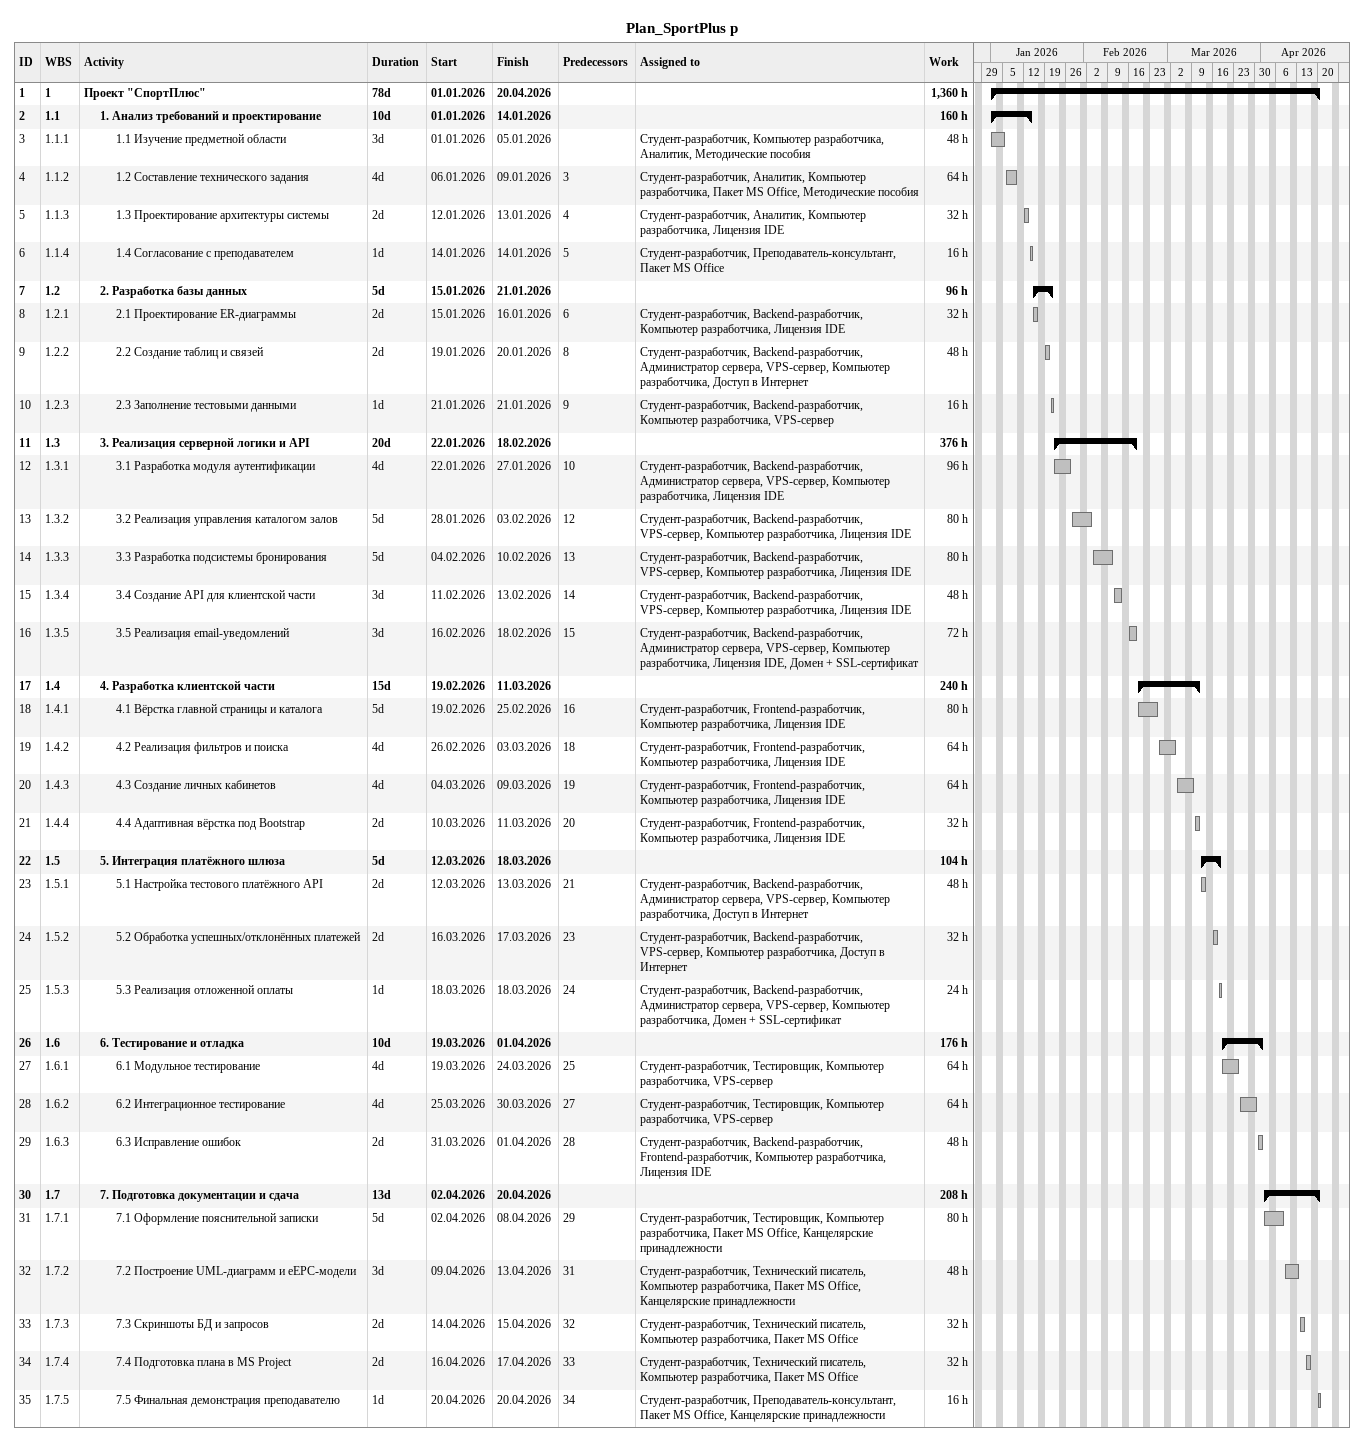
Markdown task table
Plan_SportPlus p

| ID | WBS | Task | Duration | Start | Finish | Predecessors | Resources | Work (h) |
|---|---|---|---|---|---|---|---|---|
| 1 | 1 | **Проект "СпортПлюс"** | 78d | 2026-01-01 | 2026-04-20 |  |  | 1360 |
| 2 | 1.1 | **1. Анализ требований и проектирование** | 10d | 2026-01-01 | 2026-01-14 |  |  | 160 |
| 3 | 1.1.1 | 1.1 Изучение предметной области | 3d | 2026-01-01 | 2026-01-05 |  | Студент-разработчик, Компьютер разработчика, Аналитик, Методические пособия | 48 |
| 4 | 1.1.2 | 1.2 Составление технического задания | 4d | 2026-01-06 | 2026-01-09 | 3 | Студент-разработчик, Аналитик, Компьютер разработчика, Пакет MS Office, Методические пособия | 64 |
| 5 | 1.1.3 | 1.3 Проектирование архитектуры системы | 2d | 2026-01-12 | 2026-01-13 | 4 | Студент-разработчик, Аналитик, Компьютер разработчика, Лицензия IDE | 32 |
| 6 | 1.1.4 | 1.4 Согласование с преподавателем | 1d | 2026-01-14 | 2026-01-14 | 5 | Студент-разработчик, Преподаватель-консультант, Пакет MS Office | 16 |
| 7 | 1.2 | **2. Разработка базы данных** | 5d | 2026-01-15 | 2026-01-21 |  |  | 96 |
| 8 | 1.2.1 | 2.1 Проектирование ER-диаграммы | 2d | 2026-01-15 | 2026-01-16 | 6 | Студент-разработчик, Backend-разработчик, Компьютер разработчика, Лицензия IDE | 32 |
| 9 | 1.2.2 | 2.2 Создание таблиц и связей | 2d | 2026-01-19 | 2026-01-20 | 8 | Студент-разработчик, Backend-разработчик, Администратор сервера, VPS-сервер, Компьютер разработчика, Доступ в Интернет | 48 |
| 10 | 1.2.3 | 2.3 Заполнение тестовыми данными | 1d | 2026-01-21 | 2026-01-21 | 9 | Студент-разработчик, Backend-разработчик, Компьютер разработчика, VPS-сервер | 16 |
| 11 | 1.3 | **3. Реализация серверной логики и API** | 20d | 2026-01-22 | 2026-02-18 |  |  | 376 |
| 12 | 1.3.1 | 3.1 Разработка модуля аутентификации | 4d | 2026-01-22 | 2026-01-27 | 10 | Студент-разработчик, Backend-разработчик, Администратор сервера, VPS-сервер, Компьютер разработчика, Лицензия IDE | 96 |
| 13 | 1.3.2 | 3.2 Реализация управления каталогом залов | 5d | 2026-01-28 | 2026-02-03 | 12 | Студент-разработчик, Backend-разработчик, VPS-сервер, Компьютер разработчика, Лицензия IDE | 80 |
| 14 | 1.3.3 | 3.3 Разработка подсистемы бронирования | 5d | 2026-02-04 | 2026-02-10 | 13 | Студент-разработчик, Backend-разработчик, VPS-сервер, Компьютер разработчика, Лицензия IDE | 80 |
| 15 | 1.3.4 | 3.4 Создание API для клиентской части | 3d | 2026-02-11 | 2026-02-13 | 14 | Студент-разработчик, Backend-разработчик, VPS-сервер, Компьютер разработчика, Лицензия IDE | 48 |
| 16 | 1.3.5 | 3.5 Реализация email-уведомлений | 3d | 2026-02-16 | 2026-02-18 | 15 | Студент-разработчик, Backend-разработчик, Администратор сервера, VPS-сервер, Компьютер разработчика, Лицензия IDE, Домен + SSL-сертификат | 72 |
| 17 | 1.4 | **4. Разработка клиентской части** | 15d | 2026-02-19 | 2026-03-11 |  |  | 240 |
| 18 | 1.4.1 | 4.1 Вёрстка главной страницы и каталога | 5d | 2026-02-19 | 2026-02-25 | 16 | Студент-разработчик, Frontend-разработчик, Компьютер разработчика, Лицензия IDE | 80 |
| 19 | 1.4.2 | 4.2 Реализация фильтров и поиска | 4d | 2026-02-26 | 2026-03-03 | 18 | Студент-разработчик, Frontend-разработчик, Компьютер разработчика, Лицензия IDE | 64 |
| 20 | 1.4.3 | 4.3 Создание личных кабинетов | 4d | 2026-03-04 | 2026-03-09 | 19 | Студент-разработчик, Frontend-разработчик, Компьютер разработчика, Лицензия IDE | 64 |
| 21 | 1.4.4 | 4.4 Адаптивная вёрстка под Bootstrap | 2d | 2026-03-10 | 2026-03-11 | 20 | Студент-разработчик, Frontend-разработчик, Компьютер разработчика, Лицензия IDE | 32 |
| 22 | 1.5 | **5. Интеграция платёжного шлюза** | 5d | 2026-03-12 | 2026-03-18 |  |  | 104 |
| 23 | 1.5.1 | 5.1 Настройка тестового платёжного API | 2d | 2026-03-12 | 2026-03-13 | 21 | Студент-разработчик, Backend-разработчик, Администратор сервера, VPS-сервер, Компьютер разработчика, Доступ в Интернет | 48 |
| 24 | 1.5.2 | 5.2 Обработка успешных/отклонённых платежей | 2d | 2026-03-16 | 2026-03-17 | 23 | Студент-разработчик, Backend-разработчик, VPS-сервер, Компьютер разработчика, Доступ в Интернет | 32 |
| 25 | 1.5.3 | 5.3 Реализация отложенной оплаты | 1d | 2026-03-18 | 2026-03-18 | 24 | Студент-разработчик, Backend-разработчик, Администратор сервера, VPS-сервер, Компьютер разработчика, Домен + SSL-сертификат | 24 |
| 26 | 1.6 | **6. Тестирование и отладка** | 10d | 2026-03-19 | 2026-04-01 |  |  | 176 |
| 27 | 1.6.1 | 6.1 Модульное тестирование | 4d | 2026-03-19 | 2026-03-24 | 25 | Студент-разработчик, Тестировщик, Компьютер разработчика, VPS-сервер | 64 |
| 28 | 1.6.2 | 6.2 Интеграционное тестирование | 4d | 2026-03-25 | 2026-03-30 | 27 | Студент-разработчик, Тестировщик, Компьютер разработчика, VPS-сервер | 64 |
| 29 | 1.6.3 | 6.3 Исправление ошибок | 2d | 2026-03-31 | 2026-04-01 | 28 | Студент-разработчик, Backend-разработчик, Frontend-разработчик, Компьютер разработчика, Лицензия IDE | 48 |
| 30 | 1.7 | **7. Подготовка документации и сдача** | 13d | 2026-04-02 | 2026-04-20 |  |  | 208 |
| 31 | 1.7.1 | 7.1 Оформление пояснительной записки | 5d | 2026-04-02 | 2026-04-08 | 29 | Студент-разработчик, Тестировщик, Компьютер разработчика, Пакет MS Office, Канцелярские принадлежности | 80 |
| 32 | 1.7.2 | 7.2 Построение UML-диаграмм и eEPC-модели | 3d | 2026-04-09 | 2026-04-13 | 31 | Студент-разработчик, Технический писатель, Компьютер разработчика, Пакет MS Office, Канцелярские принадлежности | 48 |
| 33 | 1.7.3 | 7.3 Скриншоты БД и запросов | 2d | 2026-04-14 | 2026-04-15 | 32 | Студент-разработчик, Технический писатель, Компьютер разработчика, Пакет MS Office | 32 |
| 34 | 1.7.4 | 7.4 Подготовка плана в MS Project | 2d | 2026-04-16 | 2026-04-17 | 33 | Студент-разработчик, Технический писатель, Компьютер разработчика, Пакет MS Office | 32 |
| 35 | 1.7.5 | 7.5 Финальная демонстрация преподавателю | 1d | 2026-04-20 | 2026-04-20 | 34 | Студент-разработчик, Преподаватель-консультант, Пакет MS Office, Канцелярские принадлежности | 16 |
